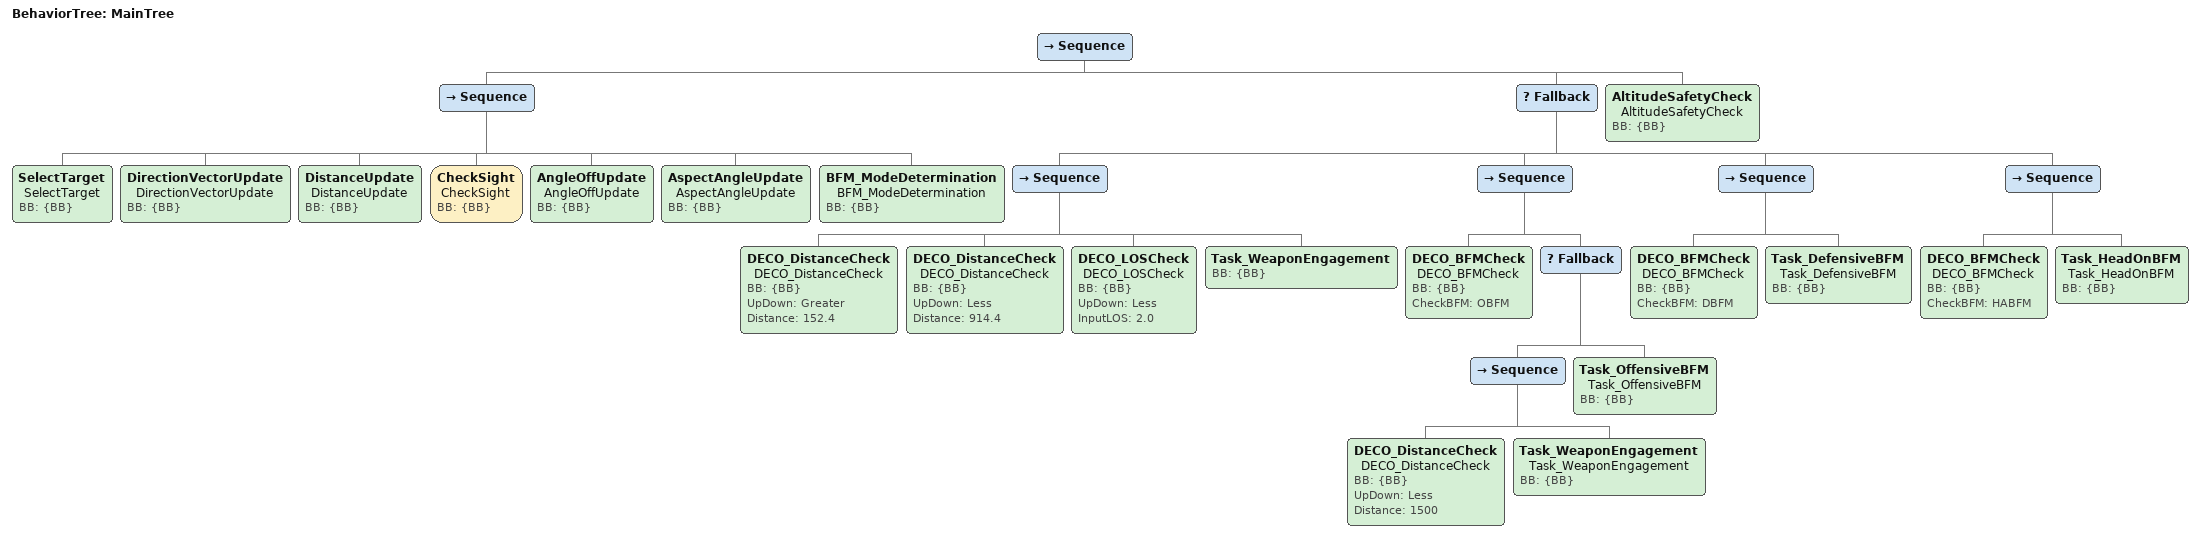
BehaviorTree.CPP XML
<root main_tree_to_execute = "MainTree">
    <BehaviorTree ID="MainTree">
        <Sequence>
            <Sequence>
                <SelectTarget name="SelectTarget" BB="{BB}"/>
                <DirectionVectorUpdate name="DirectionVectorUpdate" BB="{BB}"/>
                <DistanceUpdate name="DistanceUpdate" BB="{BB}"/>
                <CheckSight name="CheckSight" BB="{BB}"/>
                <AngleOffUpdate name="AngleOffUpdate" BB="{BB}"/>
                <AspectAngleUpdate name="AspectAngleUpdate" BB="{BB}"/>
                <BFM_ModeDetermination name="BFM_ModeDetermination" BB="{BB}" />
            </Sequence>

            <Fallback>

                <Sequence>
                    <DECO_DistanceCheck name="DECO_DistanceCheck" BB="{BB}" UpDown="Greater" Distance="152.4" />
                    <DECO_DistanceCheck name="DECO_DistanceCheck" BB="{BB}" UpDown="Less" Distance="914.4" />
                    <DECO_LOSCheck name="DECO_LOSCheck" BB="{BB}" UpDown="Less" InputLOS="2.0" />
                    <Task_WeaponEngagement BB="{BB}" />
                </Sequence>

                <Sequence>
                    <DECO_BFMCheck name="DECO_BFMCheck" BB="{BB}" CheckBFM="OBFM" />
                    <Fallback>
                        <Sequence>
                            <DECO_DistanceCheck name="DECO_DistanceCheck" BB="{BB}" UpDown="Less" Distance="1500" />
                            <Task_WeaponEngagement name="Task_WeaponEngagement" BB="{BB}" />
                        </Sequence>
                        <Task_OffensiveBFM name="Task_OffensiveBFM" BB="{BB}" />
                    </Fallback>
                </Sequence>

                <Sequence>
                    <DECO_BFMCheck name="DECO_BFMCheck" BB="{BB}" CheckBFM="DBFM" />
                    <Task_DefensiveBFM name="Task_DefensiveBFM" BB="{BB}" />
                </Sequence>

                <Sequence>
                    <DECO_BFMCheck name="DECO_BFMCheck" BB="{BB}" CheckBFM="HABFM" />
                    <Task_HeadOnBFM name="Task_HeadOnBFM" BB="{BB}" />
                </Sequence>

            </Fallback>

            <AltitudeSafetyCheck name="AltitudeSafetyCheck" BB="{BB}" />
        </Sequence>
    </BehaviorTree>
</root>
